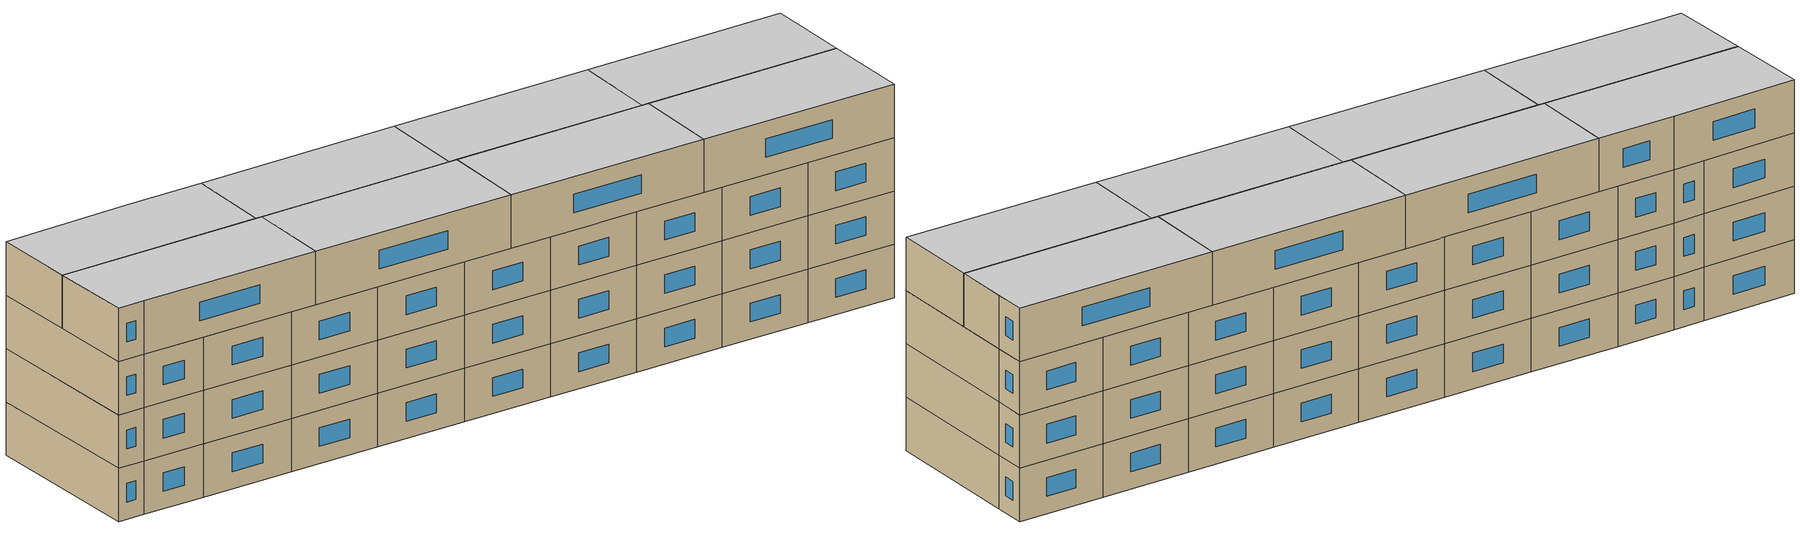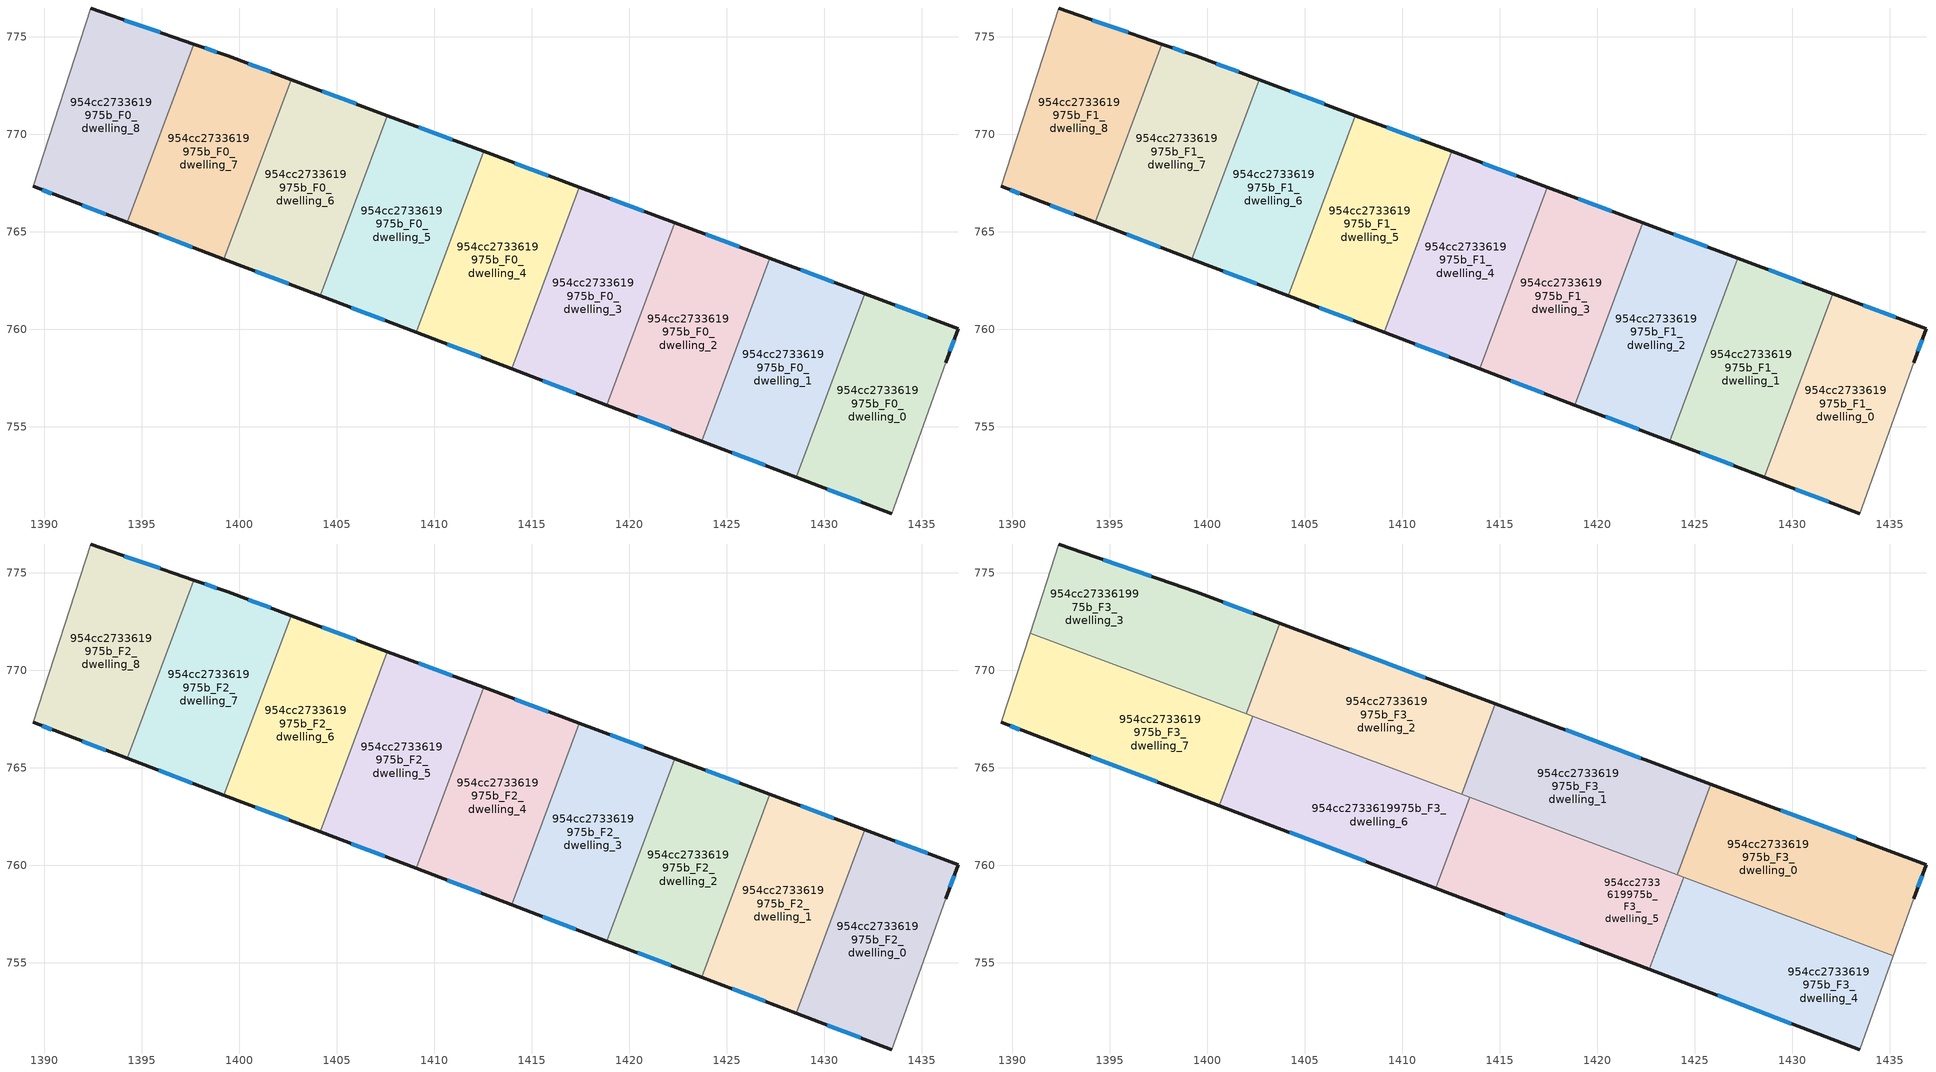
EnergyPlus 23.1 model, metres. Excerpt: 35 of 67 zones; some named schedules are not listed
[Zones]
954cc2733619975b_F0_dwelling_0
 floor ground (EU_floor_Construction): 1436.86,760.04 1436.23,758.3 1433.46,750.55 1428.57,752.41 1432.08,761.82 z0
 wall outside (EU_wall_Construction): 1428.57,752.41 1433.46,750.55 / 1436.23,758.3 1436.86,760.04 1432.08,761.82 z0:3
 wall to 954cc2733619975b_F0_dwelling_1 (EU_wall_Construction): 1432.08,761.82 1428.57,752.41 z0:3
 wall adiabatic (EU_wall_Construction): 1433.46,750.55 1436.23,758.3 z0:3
 window (EU_Window_Construction): 1430.16,751.81 1431.87,751.15 / 1435.31,760.62 1433.64,761.24 / 1436.44,758.86 1436.66,759.47 z0.98:2.02
954cc2733619975b_F0_dwelling_1
 floor ground (EU_floor_Construction): 1432.08,761.82 1428.57,752.41 1423.72,754.26 1427.22,763.64 z0
 wall outside (EU_wall_Construction): 1432.08,761.82 1427.22,763.64 / 1423.72,754.26 1428.57,752.41 z0:3
 wall to 954cc2733619975b_F0_dwelling_2 (EU_wall_Construction): 1427.22,763.64 1423.72,754.26 z0:3
 window (EU_Window_Construction): 1430.5,762.41 1428.8,763.05 / 1425.3,753.66 1426.99,753.01 z0.98:2.02
954cc2733619975b_F0_dwelling_2
 floor ground (EU_floor_Construction): 1427.22,763.64 1423.72,754.26 1418.85,756.12 1422.34,765.46 z0
 wall outside (EU_wall_Construction): 1427.22,763.64 1422.34,765.46 / 1418.85,756.12 1423.72,754.26 z0:3
 wall to 954cc2733619975b_F0_dwelling_3 (EU_wall_Construction): 1422.34,765.46 1418.85,756.12 z0:3
 window (EU_Window_Construction): 1425.63,764.23 1423.93,764.87 / 1420.44,755.51 1422.14,754.86 z0.98:2.02
954cc2733619975b_F0_dwelling_3
 floor ground (EU_floor_Construction): 1422.34,765.46 1418.85,756.12 1413.97,757.98 1417.45,767.29 z0
 wall outside (EU_wall_Construction): 1422.34,765.46 1417.45,767.29 / 1413.97,757.98 1418.85,756.12 z0:3
 wall to 954cc2733619975b_F0_dwelling_4 (EU_wall_Construction): 1417.45,767.29 1413.97,757.98 z0:3
 window (EU_Window_Construction): 1420.75,766.05 1419.04,766.69 / 1415.56,757.37 1417.27,756.72 z0.98:2.02
954cc2733619975b_F0_dwelling_4
 floor ground (EU_floor_Construction): 1417.45,767.29 1413.97,757.98 1409.07,759.84 1412.54,769.12 z0
 wall outside (EU_wall_Construction): 1417.45,767.29 1412.54,769.12 / 1409.07,759.84 1413.97,757.98 z0:3
 wall to 954cc2733619975b_F0_dwelling_5 (EU_wall_Construction): 1412.54,769.12 1409.07,759.84 z0:3
 window (EU_Window_Construction): 1415.85,767.88 1414.13,768.53 / 1410.66,759.24 1412.38,758.58 z0.98:2.02
954cc2733619975b_F0_dwelling_5
 floor ground (EU_floor_Construction): 1412.54,769.12 1409.07,759.84 1404.15,761.72 1407.6,770.96 z0
 wall outside (EU_wall_Construction): 1412.54,769.12 1407.6,770.96 / 1404.15,761.72 1409.07,759.84 z0:3
 wall to 954cc2733619975b_F0_dwelling_6 (EU_wall_Construction): 1407.6,770.96 1404.15,761.72 z0:3
 window (EU_Window_Construction): 1410.93,769.72 1409.21,770.36 / 1405.75,761.11 1407.47,760.45 z0.98:2.02
954cc2733619975b_F0_dwelling_6
 floor ground (EU_floor_Construction): 1407.6,770.96 1404.15,761.72 1399.22,763.6 1402.66,772.81 z0
 wall outside (EU_wall_Construction): 1407.6,770.96 1402.66,772.81 / 1399.22,763.6 1404.15,761.72 z0:3
 wall to 954cc2733619975b_F0_dwelling_7 (EU_wall_Construction): 1402.66,772.81 1399.22,763.6 z0:3
 window (EU_Window_Construction): 1406,771.56 1404.27,772.21 / 1400.82,762.99 1402.55,762.33 z0.98:2.02
954cc2733619975b_F0_dwelling_7
 floor ground (EU_floor_Construction): 1402.66,772.81 1399.22,763.6 1394.26,765.49 1397.67,774.62 1399.43,774.02 z0
 wall outside (EU_wall_Construction): 1402.66,772.81 1399.43,774.02 1397.67,774.62 / 1394.26,765.49 1399.22,763.6 z0:3
 wall to 954cc2733619975b_F0_dwelling_8 (EU_wall_Construction): 1397.67,774.62 1394.26,765.49 z0:3
 window (EU_Window_Construction): 1398.86,774.21 1398.24,774.43 / 1401.61,773.2 1400.48,773.62 / 1395.87,764.87 1397.61,764.21 z0.98:2.02
954cc2733619975b_F0_dwelling_8
 floor ground (EU_floor_Construction): 1397.67,774.62 1394.26,765.49 1390.86,766.79 1389.43,767.33 1392.4,776.46 z0
 wall outside (EU_wall_Construction): 1397.67,774.62 1392.4,776.46 / 1389.43,767.33 1390.86,766.79 1394.26,765.49 z0:3
 wall adiabatic (EU_wall_Construction): 1392.4,776.46 1389.43,767.33 z0:3
 window (EU_Window_Construction): 1395.96,775.22 1394.11,775.86 / 1391.96,766.36 1393.15,765.91 / 1389.89,767.15 1390.39,766.96 z0.98:2.02
954cc2733619975b_F1_dwelling_0
 floor to 954cc2733619975b_F0_dwelling_0 (EU_floor_Construction): 1436.86,760.04 1436.23,758.3 1433.46,750.55 1428.57,752.41 1432.08,761.82 z3
 wall outside (EU_wall_Construction): 1428.57,752.41 1433.46,750.55 / 1436.23,758.3 1436.86,760.04 1432.08,761.82 z3:6
 wall to 954cc2733619975b_F1_dwelling_1 (EU_wall_Construction): 1432.08,761.82 1428.57,752.41 z3:6
 wall adiabatic (EU_wall_Construction): 1433.46,750.55 1436.23,758.3 z3:6
 window (EU_Window_Construction): 1430.16,751.81 1431.87,751.15 / 1435.31,760.62 1433.64,761.24 / 1436.44,758.86 1436.66,759.47 z3.98:5.02
954cc2733619975b_F1_dwelling_1
 floor to 954cc2733619975b_F0_dwelling_1 (EU_floor_Construction): 1432.08,761.82 1428.57,752.41 1423.72,754.26 1427.22,763.64 z3
 wall outside (EU_wall_Construction): 1432.08,761.82 1427.22,763.64 / 1423.72,754.26 1428.57,752.41 z3:6
 wall to 954cc2733619975b_F1_dwelling_2 (EU_wall_Construction): 1427.22,763.64 1423.72,754.26 z3:6
 window (EU_Window_Construction): 1430.5,762.41 1428.8,763.05 / 1425.3,753.66 1426.99,753.01 z3.98:5.02
954cc2733619975b_F1_dwelling_2
 floor to 954cc2733619975b_F0_dwelling_2 (EU_floor_Construction): 1427.22,763.64 1423.72,754.26 1418.85,756.12 1422.34,765.46 z3
 wall outside (EU_wall_Construction): 1427.22,763.64 1422.34,765.46 / 1418.85,756.12 1423.72,754.26 z3:6
 wall to 954cc2733619975b_F1_dwelling_3 (EU_wall_Construction): 1422.34,765.46 1418.85,756.12 z3:6
 window (EU_Window_Construction): 1425.63,764.23 1423.93,764.87 / 1420.44,755.51 1422.14,754.86 z3.98:5.02
954cc2733619975b_F1_dwelling_3
 floor to 954cc2733619975b_F0_dwelling_3 (EU_floor_Construction): 1422.34,765.46 1418.85,756.12 1413.97,757.98 1417.45,767.29 z3
 wall outside (EU_wall_Construction): 1422.34,765.46 1417.45,767.29 / 1413.97,757.98 1418.85,756.12 z3:6
 wall to 954cc2733619975b_F1_dwelling_4 (EU_wall_Construction): 1417.45,767.29 1413.97,757.98 z3:6
 window (EU_Window_Construction): 1420.75,766.05 1419.04,766.69 / 1415.56,757.37 1417.27,756.72 z3.98:5.02
954cc2733619975b_F1_dwelling_4
 floor to 954cc2733619975b_F0_dwelling_4 (EU_floor_Construction): 1417.45,767.29 1413.97,757.98 1409.07,759.84 1412.54,769.12 z3
 wall outside (EU_wall_Construction): 1417.45,767.29 1412.54,769.12 / 1409.07,759.84 1413.97,757.98 z3:6
 wall to 954cc2733619975b_F1_dwelling_5 (EU_wall_Construction): 1412.54,769.12 1409.07,759.84 z3:6
 window (EU_Window_Construction): 1415.85,767.88 1414.13,768.53 / 1410.66,759.24 1412.38,758.58 z3.98:5.02
954cc2733619975b_F1_dwelling_5
 floor to 954cc2733619975b_F0_dwelling_5 (EU_floor_Construction): 1412.54,769.12 1409.07,759.84 1404.15,761.72 1407.6,770.96 z3
 wall outside (EU_wall_Construction): 1412.54,769.12 1407.6,770.96 / 1404.15,761.72 1409.07,759.84 z3:6
 wall to 954cc2733619975b_F1_dwelling_6 (EU_wall_Construction): 1407.6,770.96 1404.15,761.72 z3:6
 window (EU_Window_Construction): 1410.93,769.72 1409.21,770.36 / 1405.75,761.11 1407.47,760.45 z3.98:5.02
954cc2733619975b_F1_dwelling_6
 floor to 954cc2733619975b_F0_dwelling_6 (EU_floor_Construction): 1407.6,770.96 1404.15,761.72 1399.22,763.6 1402.66,772.81 z3
 wall outside (EU_wall_Construction): 1407.6,770.96 1402.66,772.81 / 1399.22,763.6 1404.15,761.72 z3:6
 wall to 954cc2733619975b_F1_dwelling_7 (EU_wall_Construction): 1402.66,772.81 1399.22,763.6 z3:6
 window (EU_Window_Construction): 1406,771.56 1404.27,772.21 / 1400.82,762.99 1402.55,762.33 z3.98:5.02
954cc2733619975b_F1_dwelling_7
 floor to 954cc2733619975b_F0_dwelling_7 (EU_floor_Construction): 1402.66,772.81 1399.22,763.6 1394.26,765.49 1397.67,774.62 1399.43,774.02 z3
 wall outside (EU_wall_Construction): 1402.66,772.81 1399.43,774.02 1397.67,774.62 / 1394.26,765.49 1399.22,763.6 z3:6
 wall to 954cc2733619975b_F1_dwelling_8 (EU_wall_Construction): 1397.67,774.62 1394.26,765.49 z3:6
 window (EU_Window_Construction): 1398.86,774.21 1398.24,774.43 / 1401.61,773.2 1400.48,773.62 / 1395.87,764.87 1397.61,764.21 z3.98:5.02
954cc2733619975b_F1_dwelling_8
 floor to 954cc2733619975b_F0_dwelling_8 (EU_floor_Construction): 1397.67,774.62 1394.26,765.49 1390.86,766.79 1389.43,767.33 1392.4,776.46 z3
 wall outside (EU_wall_Construction): 1397.67,774.62 1392.4,776.46 / 1389.43,767.33 1390.86,766.79 1394.26,765.49 z3:6
 wall adiabatic (EU_wall_Construction): 1392.4,776.46 1389.43,767.33 z3:6
 window (EU_Window_Construction): 1395.96,775.22 1394.11,775.86 / 1391.96,766.36 1393.15,765.91 / 1389.89,767.15 1390.39,766.96 z3.98:5.02
954cc2733619975b_F2_dwelling_0
 floor to 954cc2733619975b_F1_dwelling_0 (EU_floor_Construction): 1436.86,760.04 1436.23,758.3 1433.46,750.55 1428.57,752.41 1432.08,761.82 z6
 wall outside (EU_wall_Construction): 1428.57,752.41 1433.46,750.55 / 1436.23,758.3 1436.86,760.04 1432.08,761.82 z6:9
 wall to 954cc2733619975b_F2_dwelling_1 (EU_wall_Construction): 1432.08,761.82 1428.57,752.41 z6:9
 wall adiabatic (EU_wall_Construction): 1433.46,750.55 1436.23,758.3 z6:9
 window (EU_Window_Construction): 1430.16,751.81 1431.87,751.15 / 1435.31,760.62 1433.64,761.24 / 1436.44,758.86 1436.66,759.47 z6.98:8.02
954cc2733619975b_F2_dwelling_1
 floor to 954cc2733619975b_F1_dwelling_1 (EU_floor_Construction): 1432.08,761.82 1428.57,752.41 1423.72,754.26 1427.22,763.64 z6
 wall outside (EU_wall_Construction): 1432.08,761.82 1427.22,763.64 / 1423.72,754.26 1428.57,752.41 z6:9
 wall to 954cc2733619975b_F2_dwelling_2 (EU_wall_Construction): 1427.22,763.64 1423.72,754.26 z6:9
 window (EU_Window_Construction): 1430.5,762.41 1428.8,763.05 / 1425.3,753.66 1426.99,753.01 z6.98:8.02
954cc2733619975b_F2_dwelling_2
 floor to 954cc2733619975b_F1_dwelling_2 (EU_floor_Construction): 1427.22,763.64 1423.72,754.26 1418.85,756.12 1422.34,765.46 z6
 wall outside (EU_wall_Construction): 1427.22,763.64 1422.34,765.46 / 1418.85,756.12 1423.72,754.26 z6:9
 wall to 954cc2733619975b_F2_dwelling_3 (EU_wall_Construction): 1422.34,765.46 1418.85,756.12 z6:9
 window (EU_Window_Construction): 1425.63,764.23 1423.93,764.87 / 1420.44,755.51 1422.14,754.86 z6.98:8.02
 ceiling adiabatic (EU_roof_Construction): 1423.72,754.26 1422.67,754.66 1424.43,759.39 1420.61,760.81 1418.85,756.12 z9
954cc2733619975b_F2_dwelling_3
 floor to 954cc2733619975b_F1_dwelling_3 (EU_floor_Construction): 1422.34,765.46 1418.85,756.12 1413.97,757.98 1417.45,767.29 z6
 wall outside (EU_wall_Construction): 1422.34,765.46 1417.45,767.29 / 1413.97,757.98 1418.85,756.12 z6:9
 wall to 954cc2733619975b_F2_dwelling_4 (EU_wall_Construction): 1417.45,767.29 1413.97,757.98 z6:9
 window (EU_Window_Construction): 1420.75,766.05 1419.04,766.69 / 1415.56,757.37 1417.27,756.72 z6.98:8.02
954cc2733619975b_F2_dwelling_4
 floor to 954cc2733619975b_F1_dwelling_4 (EU_floor_Construction): 1417.45,767.29 1413.97,757.98 1409.07,759.84 1412.54,769.12 z6
 wall outside (EU_wall_Construction): 1417.45,767.29 1412.54,769.12 / 1409.07,759.84 1413.97,757.98 z6:9
 wall to 954cc2733619975b_F2_dwelling_5 (EU_wall_Construction): 1412.54,769.12 1409.07,759.84 z6:9
 window (EU_Window_Construction): 1415.85,767.88 1414.13,768.53 / 1410.66,759.24 1412.38,758.58 z6.98:8.02
 ceiling adiabatic (EU_roof_Construction): 1411.73,758.83 1413.47,763.48 1410.8,764.48 1409.07,759.84 z9; 1413.97,757.98 1415.71,762.64 1413.47,763.48 1411.73,758.83 z9
954cc2733619975b_F2_dwelling_5
 floor to 954cc2733619975b_F1_dwelling_5 (EU_floor_Construction): 1412.54,769.12 1409.07,759.84 1404.15,761.72 1407.6,770.96 z6
 wall outside (EU_wall_Construction): 1412.54,769.12 1407.6,770.96 / 1404.15,761.72 1409.07,759.84 z6:9
 wall to 954cc2733619975b_F2_dwelling_6 (EU_wall_Construction): 1407.6,770.96 1404.15,761.72 z6:9
 window (EU_Window_Construction): 1410.93,769.72 1409.21,770.36 / 1405.75,761.11 1407.47,760.45 z6.98:8.02
 ceiling adiabatic (EU_roof_Construction): 1409.07,759.84 1410.8,764.48 1405.87,766.32 1404.15,761.72 z9
954cc2733619975b_F2_dwelling_6
 floor to 954cc2733619975b_F1_dwelling_6 (EU_floor_Construction): 1407.6,770.96 1404.15,761.72 1399.22,763.6 1402.66,772.81 z6
 wall outside (EU_wall_Construction): 1407.6,770.96 1402.66,772.81 / 1399.22,763.6 1404.15,761.72 z6:9
 wall to 954cc2733619975b_F2_dwelling_7 (EU_wall_Construction): 1402.66,772.81 1399.22,763.6 z6:9
 window (EU_Window_Construction): 1406,771.56 1404.27,772.21 / 1400.82,762.99 1402.55,762.33 z6.98:8.02
954cc2733619975b_F2_dwelling_7
 floor to 954cc2733619975b_F1_dwelling_7 (EU_floor_Construction): 1402.66,772.81 1399.22,763.6 1394.26,765.49 1397.67,774.62 1399.43,774.02 z6
 wall outside (EU_wall_Construction): 1402.66,772.81 1399.43,774.02 1397.67,774.62 / 1394.26,765.49 1399.22,763.6 z6:9
 wall to 954cc2733619975b_F2_dwelling_8 (EU_wall_Construction): 1397.67,774.62 1394.26,765.49 z6:9
 window (EU_Window_Construction): 1398.86,774.21 1398.24,774.43 / 1401.61,773.2 1400.48,773.62 / 1395.87,764.87 1397.61,764.21 z6.98:8.02
954cc2733619975b_F2_dwelling_8
 floor to 954cc2733619975b_F1_dwelling_8 (EU_floor_Construction): 1397.67,774.62 1394.26,765.49 1390.86,766.79 1389.43,767.33 1392.4,776.46 z6
 wall outside (EU_wall_Construction): 1397.67,774.62 1392.4,776.46 / 1389.43,767.33 1390.86,766.79 1394.26,765.49 z6:9
 wall adiabatic (EU_wall_Construction): 1392.4,776.46 1389.43,767.33 z6:9
 window (EU_Window_Construction): 1395.96,775.22 1394.11,775.86 / 1391.96,766.36 1393.15,765.91 / 1389.89,767.15 1390.39,766.96 z6.98:8.02
954cc2733619975b_F3_dwelling_0
 floor to 954cc2733619975b_F2_dwelling_0 (EU_floor_Construction): 1436.86,760.04 1436.23,758.3 1435.19,755.37 1430.35,757.18 1432.08,761.82 z9
 floor to 954cc2733619975b_F2_dwelling_2 (EU_floor_Construction): 1427.22,763.64 1425.49,758.99 1424.1,759.51 1425.84,764.15 z9
 floor to 954cc2733619975b_F2_dwelling_1 (EU_floor_Construction): 1432.08,761.82 1430.35,757.18 1425.49,758.99 1427.22,763.64 z9
 wall outside (EU_wall_Construction): 1436.23,758.3 1436.86,760.04 1425.84,764.15 z9:12
 wall to 954cc2733619975b_F3_dwelling_1 (EU_wall_Construction): 1425.84,764.15 1424.1,759.51 z9:12
 wall adiabatic (EU_wall_Construction): 1435.19,755.37 1436.23,758.3 z9:12
 wall to 954cc2733619975b_F3_dwelling_4 (EU_wall_Construction): 1424.43,759.39 1435.19,755.37 z9:12
 wall to 954cc2733619975b_F3_dwelling_5 (EU_wall_Construction): 1424.1,759.51 1424.43,759.39 z9:12
 window (EU_Window_Construction): 1433.28,761.38 1429.42,762.81 / 1436.44,758.86 1436.66,759.47 z9.98:11.02
 ceiling to 954cc2733619975b_F4_dwelling_0 (EU_floor_Construction): 1435.19,755.37 1436.23,758.3 1436.86,760.04 1425.84,764.15 1424.1,759.51 z12
954cc2733619975b_F3_dwelling_1
 floor to 954cc2733619975b_F2_dwelling_3 (EU_floor_Construction): 1422.34,765.46 1420.61,760.81 1415.71,762.64 1417.45,767.29 z9
 floor to 954cc2733619975b_F2_dwelling_4 (EU_floor_Construction): 1417.45,767.29 1415.71,762.64 1413.05,763.64 1414.78,768.28 z9
 floor to 954cc2733619975b_F2_dwelling_2 (EU_floor_Construction): 1425.84,764.15 1424.1,759.51 1420.61,760.81 1422.34,765.46 z9
 wall outside (EU_wall_Construction): 1425.84,764.15 1414.78,768.28 z9:12
 wall to 954cc2733619975b_F3_dwelling_2 (EU_wall_Construction): 1414.78,768.28 1413.05,763.64 z9:12
 wall to 954cc2733619975b_F3_dwelling_5 (EU_wall_Construction): 1413.47,763.48 1424.1,759.51 z9:12
 wall to 954cc2733619975b_F3_dwelling_6 (EU_wall_Construction): 1413.05,763.64 1413.47,763.48 z9:12
 window (EU_Window_Construction): 1422.24,765.5 1418.38,766.94 z9.98:11.02
 ceiling to 954cc2733619975b_F4_dwelling_1 (EU_floor_Construction): 1424.1,759.51 1425.84,764.15 1414.78,768.28 1413.05,763.64 z12
954cc2733619975b_F3_dwelling_2
 floor to 954cc2733619975b_F2_dwelling_5 (EU_floor_Construction): 1412.53,769.12 1410.8,764.48 1405.87,766.32 1407.6,770.96 z9
 floor to 954cc2733619975b_F2_dwelling_6 (EU_floor_Construction): 1407.6,770.96 1405.87,766.32 1402.33,767.64 1401.99,767.77 1403.73,772.41 z9
 floor to 954cc2733619975b_F2_dwelling_4 (EU_floor_Construction): 1414.78,768.28 1413.05,763.64 1410.8,764.48 1412.53,769.12 z9
 wall outside (EU_wall_Construction): 1414.78,768.28 1403.73,772.41 z9:12
 wall to 954cc2733619975b_F3_dwelling_3 (EU_wall_Construction): 1403.73,772.41 1401.99,767.76 z9:12
 wall to 954cc2733619975b_F3_dwelling_6 (EU_wall_Construction): 1402.33,767.64 1413.05,763.64 z9:12
 wall to 954cc2733619975b_F3_dwelling_7 (EU_wall_Construction): 1401.99,767.76 1402.33,767.64 z9:12
 window (EU_Window_Construction): 1411.19,769.63 1407.32,771.07 z9.98:11.02
 ceiling to 954cc2733619975b_F4_dwelling_2 (EU_floor_Construction): 1413.05,763.64 1414.78,768.28 1403.73,772.41 1401.99,767.76 z12
954cc2733619975b_F3_dwelling_3
 floor to 954cc2733619975b_F2_dwelling_8 (EU_floor_Construction): 1397.67,774.62 1395.95,770.02 1390.91,771.9 1392.4,776.46 z9
 floor to 954cc2733619975b_F2_dwelling_7 (EU_floor_Construction): 1402.66,772.81 1400.92,768.16 1395.95,770.02 1397.67,774.62 1399.43,774.02 z9
 floor to 954cc2733619975b_F2_dwelling_6 (EU_floor_Construction): 1403.73,772.41 1401.99,767.77 1400.92,768.16 1402.66,772.81 z9
 wall outside (EU_wall_Construction): 1403.73,772.41 1399.43,774.02 1392.4,776.46 z9:12
 wall adiabatic (EU_wall_Construction): 1392.4,776.46 1390.91,771.9 z9:12
 wall to 954cc2733619975b_F3_dwelling_7 (EU_wall_Construction): 1390.91,771.9 1401.99,767.76 z9:12
 window (EU_Window_Construction): 1402.33,772.93 1400.82,773.49 / 1397.14,774.81 1394.68,775.66 z9.98:11.02
 ceiling to 954cc2733619975b_F4_dwelling_3 (EU_floor_Construction): 1401.99,767.76 1403.73,772.41 1399.43,774.02 1392.4,776.46 1390.91,771.9 z12
954cc2733619975b_F3_dwelling_4
 floor to 954cc2733619975b_F2_dwelling_1 (EU_floor_Construction): 1430.35,757.18 1428.57,752.41 1423.72,754.26 1425.49,758.99 z9
 floor to 954cc2733619975b_F2_dwelling_0 (EU_floor_Construction): 1435.19,755.37 1433.46,750.55 1428.57,752.41 1430.35,757.18 z9
 floor to 954cc2733619975b_F2_dwelling_2 (EU_floor_Construction): 1425.49,758.99 1423.72,754.26 1422.67,754.66 1424.43,759.39 z9
 wall outside (EU_wall_Construction): 1422.67,754.66 1433.46,750.55 z9:12
 wall adiabatic (EU_wall_Construction): 1433.46,750.55 1435.19,755.37 z9:12
 wall to 954cc2733619975b_F3_dwelling_5 (EU_wall_Construction): 1424.43,759.39 1422.67,754.66 z9:12
 window (EU_Window_Construction): 1426.18,753.32 1429.95,751.89 z9.98:11.02
 ceiling to 954cc2733619975b_F4_dwelling_4 (EU_floor_Construction): 1433.46,750.55 1435.19,755.37 1424.43,759.39 1422.67,754.66 z12
954cc2733619975b_F3_dwelling_5
 floor to 954cc2733619975b_F2_dwelling_3 (EU_floor_Construction): 1420.61,760.81 1418.85,756.12 1413.97,757.98 1415.71,762.64 z9
 floor adiabatic (EU_floor_Construction): 1424.43,759.39 1422.67,754.66 1418.85,756.12 1420.61,760.81 1415.71,762.64 1413.97,757.98 1411.73,758.83 1413.47,763.48 z9
 wall outside (EU_wall_Construction): 1411.73,758.83 1422.67,754.66 z9:12
 wall to 954cc2733619975b_F3_dwelling_6 (EU_wall_Construction): 1413.47,763.48 1411.73,758.83 z9:12
 window (EU_Window_Construction): 1415.29,757.47 1419.11,756.02 z9.98:11.02
 ceiling to 954cc2733619975b_F4_dwelling_5 (EU_floor_Construction): 1422.67,754.66 1424.43,759.39 1413.47,763.48 1411.73,758.83 z12
954cc2733619975b_F3_dwelling_6
 floor to 954cc2733619975b_F2_dwelling_6 (EU_floor_Construction): 1405.87,766.32 1404.15,761.72 1400.63,763.06 1402.33,767.64 z9
 floor adiabatic (EU_floor_Construction): 1413.47,763.48 1411.73,758.83 1404.15,761.72 1405.87,766.32 z9
 wall outside (EU_wall_Construction): 1400.62,763.06 1411.73,758.83 z9:12
 wall to 954cc2733619975b_F3_dwelling_7 (EU_wall_Construction): 1402.33,767.64 1400.62,763.06 z9:12
 window (EU_Window_Construction): 1404.24,761.69 1408.12,760.21 z9.98:11.02
 ceiling to 954cc2733619975b_F4_dwelling_6 (EU_floor_Construction): 1411.73,758.83 1413.47,763.48 1402.33,767.64 1400.62,763.06 z12
954cc2733619975b_F3_dwelling_7
 floor to 954cc2733619975b_F2_dwelling_6 (EU_floor_Construction): 1402.33,767.64 1400.63,763.06 1399.22,763.6 1400.92,768.16 z9
 floor to 954cc2733619975b_F2_dwelling_8 (EU_floor_Construction): 1395.95,770.02 1394.26,765.49 1390.86,766.79 1389.43,767.33 1390.91,771.9 z9
 floor to 954cc2733619975b_F2_dwelling_7 (EU_floor_Construction): 1400.92,768.16 1399.22,763.6 1394.26,765.49 1395.95,770.02 z9
 wall outside (EU_wall_Construction): 1389.43,767.33 1390.86,766.79 1400.62,763.06 z9:12
 wall adiabatic (EU_wall_Construction): 1390.91,771.9 1389.43,767.33 z9:12
 window (EU_Window_Construction): 1394.03,765.58 1397.45,764.27 / 1389.89,767.15 1390.39,766.96 z9.98:11.02
 ceiling to 954cc2733619975b_F4_dwelling_7 (EU_floor_Construction): 1400.62,763.06 1402.33,767.64 1390.91,771.9 1389.43,767.33 1390.86,766.79 z12
[Building]
EU S2 Campaign: North Axis=0; Terrain=City; Solar Distribution=FullExterior
[Site:Location]
Bologna: Latitude=44.5; Longitude=11.25; Time Zone=1; Elevation=37
[SizingPeriod:WeatherFileDays]
AnnualSizingPeriod: Begin Month=1; Begin Day of Month=1; End Month=12; End Day of Month=31; Day of Week for Start Day=Monday; Use Weather File Daylight Saving Period=No; Use Weather File Rain and Snow Indicators=No
[MATERIAL]
EU_InternalMass_Material: Roughness=MediumRough; Thickness=0.1; Conductivity=1; Density=1800; Specific Heat=900; Thermal Absorptance=0.9; Solar Absorptance=0.7; Visible Absorptance=0.7
[MATERIAL:NOMASS] Roughness=MediumRough; Thermal Absorptance=0.9; Solar Absorptance=0.7; Visible Absorptance=0.7
Name | Thermal Resistance
EU_wall_NoMass | 0.905828
EU_roof_NoMass | 0.37593
EU_floor_NoMass | 0.67114
[WINDOWMATERIAL:SIMPLEGLAZINGSYSTEM]
EU_Window_SimpleGlazing: UFactor=4.52486; Solar Heat Gain Coefficient=0.85; Visible Transmittance=0.85
[CONSTRUCTION]
EU_wall_Construction: EU_wall_NoMass
EU_roof_Construction: EU_roof_NoMass
EU_floor_Construction: EU_floor_NoMass
EU_Window_Construction: EU_Window_SimpleGlazing
EU_InternalMass_Construction: EU_InternalMass_Material
[ZONE] Type=1; Multiplier=1; Ceiling Height=autocalculate; Floor Area=autocalculate; Part of Total Floor Area=Yes
Name | Volume
954cc2733619975b_F0_dwelling_0; 954cc2733619975b_F1_dwelling_0; 954cc2733619975b_F2_dwelling_0 | 156.083
954cc2733619975b_F3_dwelling_0 | 175.575
954cc2733619975b_F0_dwelling_1; 954cc2733619975b_F1_dwelling_1; 954cc2733619975b_F2_dwelling_1 | 156.021
954cc2733619975b_F3_dwelling_1 | 175.576
954cc2733619975b_F0_dwelling_2; 954cc2733619975b_F1_dwelling_2; 954cc2733619975b_F2_dwelling_2 | 156.103
954cc2733619975b_F3_dwelling_2 | 175.586
954cc2733619975b_F0_dwelling_3; 954cc2733619975b_F1_dwelling_3; 954cc2733619975b_F2_dwelling_3 | 156.037
954cc2733619975b_F3_dwelling_3 | 175.566
954cc2733619975b_F0_dwelling_4; 954cc2733619975b_F1_dwelling_4; 954cc2733619975b_F2_dwelling_4 | 156.073
954cc2733619975b_F3_dwelling_4 | 175.564
954cc2733619975b_F0_dwelling_5; 954cc2733619975b_F1_dwelling_5; 954cc2733619975b_F2_dwelling_5 | 156.065
954cc2733619975b_F3_dwelling_5 | 175.589
954cc2733619975b_F0_dwelling_6; 954cc2733619975b_F1_dwelling_6; 954cc2733619975b_F2_dwelling_6 | 156.042
954cc2733619975b_F3_dwelling_6 | 175.593
954cc2733619975b_F0_dwelling_7; 954cc2733619975b_F1_dwelling_7; 954cc2733619975b_F2_dwelling_7 | 156.058
954cc2733619975b_F3_dwelling_7 | 175.596
954cc2733619975b_F0_dwelling_8; 954cc2733619975b_F1_dwelling_8; 954cc2733619975b_F2_dwelling_8 | 156.068
[INTERNALMASS] Construction=EU_InternalMass_Construction
Name | Zone or ZoneList | Surface Area
954cc2733619975b_F0_dwelling_0_EU_InternalMass | 954cc2733619975b_F0_dwelling_0 | 52.0275
954cc2733619975b_F0_dwelling_1_EU_InternalMass | 954cc2733619975b_F0_dwelling_1 | 52.007
954cc2733619975b_F0_dwelling_2_EU_InternalMass | 954cc2733619975b_F0_dwelling_2 | 52.0344
954cc2733619975b_F0_dwelling_3_EU_InternalMass | 954cc2733619975b_F0_dwelling_3 | 52.0123
954cc2733619975b_F0_dwelling_4_EU_InternalMass | 954cc2733619975b_F0_dwelling_4 | 52.0242
954cc2733619975b_F0_dwelling_5_EU_InternalMass | 954cc2733619975b_F0_dwelling_5 | 52.0219
954cc2733619975b_F0_dwelling_6_EU_InternalMass | 954cc2733619975b_F0_dwelling_6 | 52.014
954cc2733619975b_F0_dwelling_7_EU_InternalMass | 954cc2733619975b_F0_dwelling_7 | 52.0193
954cc2733619975b_F0_dwelling_8_EU_InternalMass | 954cc2733619975b_F0_dwelling_8 | 52.0232
954cc2733619975b_F1_dwelling_0_EU_InternalMass | 954cc2733619975b_F1_dwelling_0 | 52.0275
954cc2733619975b_F1_dwelling_1_EU_InternalMass | 954cc2733619975b_F1_dwelling_1 | 52.007
954cc2733619975b_F1_dwelling_2_EU_InternalMass | 954cc2733619975b_F1_dwelling_2 | 52.0344
954cc2733619975b_F1_dwelling_3_EU_InternalMass | 954cc2733619975b_F1_dwelling_3 | 52.0123
954cc2733619975b_F1_dwelling_4_EU_InternalMass | 954cc2733619975b_F1_dwelling_4 | 52.0242
954cc2733619975b_F1_dwelling_5_EU_InternalMass | 954cc2733619975b_F1_dwelling_5 | 52.0219
954cc2733619975b_F1_dwelling_6_EU_InternalMass | 954cc2733619975b_F1_dwelling_6 | 52.014
954cc2733619975b_F1_dwelling_7_EU_InternalMass | 954cc2733619975b_F1_dwelling_7 | 52.0193
954cc2733619975b_F1_dwelling_8_EU_InternalMass | 954cc2733619975b_F1_dwelling_8 | 52.0232
954cc2733619975b_F2_dwelling_0_EU_InternalMass | 954cc2733619975b_F2_dwelling_0 | 52.0275
954cc2733619975b_F2_dwelling_1_EU_InternalMass | 954cc2733619975b_F2_dwelling_1 | 52.007
954cc2733619975b_F2_dwelling_2_EU_InternalMass | 954cc2733619975b_F2_dwelling_2 | 52.0344
954cc2733619975b_F2_dwelling_3_EU_InternalMass | 954cc2733619975b_F2_dwelling_3 | 52.0123
954cc2733619975b_F2_dwelling_4_EU_InternalMass | 954cc2733619975b_F2_dwelling_4 | 52.0242
954cc2733619975b_F2_dwelling_5_EU_InternalMass | 954cc2733619975b_F2_dwelling_5 | 52.0219
954cc2733619975b_F2_dwelling_6_EU_InternalMass | 954cc2733619975b_F2_dwelling_6 | 52.014
954cc2733619975b_F2_dwelling_7_EU_InternalMass | 954cc2733619975b_F2_dwelling_7 | 52.0193
954cc2733619975b_F2_dwelling_8_EU_InternalMass | 954cc2733619975b_F2_dwelling_8 | 52.0232
954cc2733619975b_F3_dwelling_0_EU_InternalMass | 954cc2733619975b_F3_dwelling_0 | 58.5251
954cc2733619975b_F3_dwelling_1_EU_InternalMass | 954cc2733619975b_F3_dwelling_1 | 58.5253
954cc2733619975b_F3_dwelling_2_EU_InternalMass | 954cc2733619975b_F3_dwelling_2 | 58.5283
954cc2733619975b_F3_dwelling_3_EU_InternalMass | 954cc2733619975b_F3_dwelling_3 | 58.522
954cc2733619975b_F3_dwelling_4_EU_InternalMass | 954cc2733619975b_F3_dwelling_4 | 58.521
954cc2733619975b_F3_dwelling_5_EU_InternalMass | 954cc2733619975b_F3_dwelling_5 | 58.5297
954cc2733619975b_F3_dwelling_6_EU_InternalMass | 954cc2733619975b_F3_dwelling_6 | 58.531
954cc2733619975b_F3_dwelling_7_EU_InternalMass | 954cc2733619975b_F3_dwelling_7 | 58.5319
[OTHEREQUIPMENT] Fuel Type=Electricity; Design Level Calculation Method=Watts/Area; Power per Zone Floor Area=1; Fraction Latent=0; Fraction Radiant=0; Fraction Lost=0; Carbon Dioxide Generation Rate=0; EndUse Subcategory=EU_Step8_InternalGains
Name | Zone or ZoneList or Space or SpaceList | Schedule
EU_Step8_InternalGain_954cc2733619975b_F0_dwelling_0_f000 | 954cc2733619975b_F0_dwelling_0 | EU_Step8_GainSchedule_954cc2733619975b_F0_dwelling_0_f000
EU_Step8_InternalGain_954cc2733619975b_F0_dwelling_1_f000 | 954cc2733619975b_F0_dwelling_1 | EU_Step8_GainSchedule_954cc2733619975b_F0_dwelling_1_f000
EU_Step8_InternalGain_954cc2733619975b_F0_dwelling_2_f000 | 954cc2733619975b_F0_dwelling_2 | EU_Step8_GainSchedule_954cc2733619975b_F0_dwelling_2_f000
EU_Step8_InternalGain_954cc2733619975b_F0_dwelling_3_f000 | 954cc2733619975b_F0_dwelling_3 | EU_Step8_GainSchedule_954cc2733619975b_F0_dwelling_3_f000
EU_Step8_InternalGain_954cc2733619975b_F0_dwelling_4_f000 | 954cc2733619975b_F0_dwelling_4 | EU_Step8_GainSchedule_954cc2733619975b_F0_dwelling_4_f000
EU_Step8_InternalGain_954cc2733619975b_F0_dwelling_5_f000 | 954cc2733619975b_F0_dwelling_5 | EU_Step8_GainSchedule_954cc2733619975b_F0_dwelling_5_f000
EU_Step8_InternalGain_954cc2733619975b_F0_dwelling_6_f000 | 954cc2733619975b_F0_dwelling_6 | EU_Step8_GainSchedule_954cc2733619975b_F0_dwelling_6_f000
EU_Step8_InternalGain_954cc2733619975b_F0_dwelling_7_f000 | 954cc2733619975b_F0_dwelling_7 | EU_Step8_GainSchedule_954cc2733619975b_F0_dwelling_7_f000
EU_Step8_InternalGain_954cc2733619975b_F0_dwelling_8_f000 | 954cc2733619975b_F0_dwelling_8 | EU_Step8_GainSchedule_954cc2733619975b_F0_dwelling_8_f000
EU_Step8_InternalGain_954cc2733619975b_F1_dwelling_0_f000 | 954cc2733619975b_F1_dwelling_0 | EU_Step8_GainSchedule_954cc2733619975b_F1_dwelling_0_f000
EU_Step8_InternalGain_954cc2733619975b_F1_dwelling_1_f000 | 954cc2733619975b_F1_dwelling_1 | EU_Step8_GainSchedule_954cc2733619975b_F1_dwelling_1_f000
EU_Step8_InternalGain_954cc2733619975b_F1_dwelling_2_f000 | 954cc2733619975b_F1_dwelling_2 | EU_Step8_GainSchedule_954cc2733619975b_F1_dwelling_2_f000
EU_Step8_InternalGain_954cc2733619975b_F1_dwelling_3_f000 | 954cc2733619975b_F1_dwelling_3 | EU_Step8_GainSchedule_954cc2733619975b_F1_dwelling_3_f000
EU_Step8_InternalGain_954cc2733619975b_F1_dwelling_4_f000 | 954cc2733619975b_F1_dwelling_4 | EU_Step8_GainSchedule_954cc2733619975b_F1_dwelling_4_f000
EU_Step8_InternalGain_954cc2733619975b_F1_dwelling_5_f000 | 954cc2733619975b_F1_dwelling_5 | EU_Step8_GainSchedule_954cc2733619975b_F1_dwelling_5_f000
EU_Step8_InternalGain_954cc2733619975b_F1_dwelling_6_f000 | 954cc2733619975b_F1_dwelling_6 | EU_Step8_GainSchedule_954cc2733619975b_F1_dwelling_6_f000
EU_Step8_InternalGain_954cc2733619975b_F1_dwelling_7_f000 | 954cc2733619975b_F1_dwelling_7 | EU_Step8_GainSchedule_954cc2733619975b_F1_dwelling_7_f000
EU_Step8_InternalGain_954cc2733619975b_F1_dwelling_8_f000 | 954cc2733619975b_F1_dwelling_8 | EU_Step8_GainSchedule_954cc2733619975b_F1_dwelling_8_f000
EU_Step8_InternalGain_954cc2733619975b_F2_dwelling_0_f000 | 954cc2733619975b_F2_dwelling_0 | EU_Step8_GainSchedule_954cc2733619975b_F2_dwelling_0_f000
EU_Step8_InternalGain_954cc2733619975b_F2_dwelling_1_f000 | 954cc2733619975b_F2_dwelling_1 | EU_Step8_GainSchedule_954cc2733619975b_F2_dwelling_1_f000
EU_Step8_InternalGain_954cc2733619975b_F2_dwelling_2_f000 | 954cc2733619975b_F2_dwelling_2 | EU_Step8_GainSchedule_954cc2733619975b_F2_dwelling_2_f000
EU_Step8_InternalGain_954cc2733619975b_F2_dwelling_3_f000 | 954cc2733619975b_F2_dwelling_3 | EU_Step8_GainSchedule_954cc2733619975b_F2_dwelling_3_f000
EU_Step8_InternalGain_954cc2733619975b_F2_dwelling_4_f000 | 954cc2733619975b_F2_dwelling_4 | EU_Step8_GainSchedule_954cc2733619975b_F2_dwelling_4_f000
EU_Step8_InternalGain_954cc2733619975b_F2_dwelling_5_f000 | 954cc2733619975b_F2_dwelling_5 | EU_Step8_GainSchedule_954cc2733619975b_F2_dwelling_5_f000
EU_Step8_InternalGain_954cc2733619975b_F2_dwelling_6_f000 | 954cc2733619975b_F2_dwelling_6 | EU_Step8_GainSchedule_954cc2733619975b_F2_dwelling_6_f000
EU_Step8_InternalGain_954cc2733619975b_F2_dwelling_7_f000 | 954cc2733619975b_F2_dwelling_7 | EU_Step8_GainSchedule_954cc2733619975b_F2_dwelling_7_f000
EU_Step8_InternalGain_954cc2733619975b_F2_dwelling_8_f000 | 954cc2733619975b_F2_dwelling_8 | EU_Step8_GainSchedule_954cc2733619975b_F2_dwelling_8_f000
EU_Step8_InternalGain_954cc2733619975b_F3_dwelling_0_f000 | 954cc2733619975b_F3_dwelling_0 | EU_Step8_GainSchedule_954cc2733619975b_F3_dwelling_0_f000
EU_Step8_InternalGain_954cc2733619975b_F3_dwelling_1_f000 | 954cc2733619975b_F3_dwelling_1 | EU_Step8_GainSchedule_954cc2733619975b_F3_dwelling_1_f000
EU_Step8_InternalGain_954cc2733619975b_F3_dwelling_2_f000 | 954cc2733619975b_F3_dwelling_2 | EU_Step8_GainSchedule_954cc2733619975b_F3_dwelling_2_f000
EU_Step8_InternalGain_954cc2733619975b_F3_dwelling_3_f000 | 954cc2733619975b_F3_dwelling_3 | EU_Step8_GainSchedule_954cc2733619975b_F3_dwelling_3_f000
EU_Step8_InternalGain_954cc2733619975b_F3_dwelling_4_f000 | 954cc2733619975b_F3_dwelling_4 | EU_Step8_GainSchedule_954cc2733619975b_F3_dwelling_4_f000
EU_Step8_InternalGain_954cc2733619975b_F3_dwelling_5_f000 | 954cc2733619975b_F3_dwelling_5 | EU_Step8_GainSchedule_954cc2733619975b_F3_dwelling_5_f000
EU_Step8_InternalGain_954cc2733619975b_F3_dwelling_6_f000 | 954cc2733619975b_F3_dwelling_6 | EU_Step8_GainSchedule_954cc2733619975b_F3_dwelling_6_f000
EU_Step8_InternalGain_954cc2733619975b_F3_dwelling_7_f000 | 954cc2733619975b_F3_dwelling_7 | EU_Step8_GainSchedule_954cc2733619975b_F3_dwelling_7_f000
[ZONEVENTILATION:DESIGNFLOWRATE] Schedule=EU_AlwaysOn; Design Flow Rate Calculation Method=AirChanges/Hour; Air Changes per Hour=0.73129; Ventilation Type=Natural; Fan Pressure Rise=0; Fan Total Efficiency=1; Constant Term Coefficient=1; Temperature Term Coefficient=0; Velocity Term Coefficient=0; Velocity Squared Term Coefficient=0; Minimum Indoor Temperature=-100; Maximum Indoor Temperature=100; Delta Temperature=-100; Minimum Outdoor Temperature=-100; Maximum Outdoor Temperature=100; Maximum Wind Speed=40
Name | Zone or ZoneList or Space or SpaceList
EU_ConstantAir_954cc2733619975b_F0_dwelling_0 | 954cc2733619975b_F0_dwelling_0
EU_ConstantAir_954cc2733619975b_F0_dwelling_1 | 954cc2733619975b_F0_dwelling_1
EU_ConstantAir_954cc2733619975b_F0_dwelling_2 | 954cc2733619975b_F0_dwelling_2
EU_ConstantAir_954cc2733619975b_F0_dwelling_3 | 954cc2733619975b_F0_dwelling_3
EU_ConstantAir_954cc2733619975b_F0_dwelling_4 | 954cc2733619975b_F0_dwelling_4
EU_ConstantAir_954cc2733619975b_F0_dwelling_5 | 954cc2733619975b_F0_dwelling_5
EU_ConstantAir_954cc2733619975b_F0_dwelling_6 | 954cc2733619975b_F0_dwelling_6
EU_ConstantAir_954cc2733619975b_F0_dwelling_7 | 954cc2733619975b_F0_dwelling_7
EU_ConstantAir_954cc2733619975b_F0_dwelling_8 | 954cc2733619975b_F0_dwelling_8
EU_ConstantAir_954cc2733619975b_F1_dwelling_0 | 954cc2733619975b_F1_dwelling_0
EU_ConstantAir_954cc2733619975b_F1_dwelling_1 | 954cc2733619975b_F1_dwelling_1
EU_ConstantAir_954cc2733619975b_F1_dwelling_2 | 954cc2733619975b_F1_dwelling_2
EU_ConstantAir_954cc2733619975b_F1_dwelling_3 | 954cc2733619975b_F1_dwelling_3
EU_ConstantAir_954cc2733619975b_F1_dwelling_4 | 954cc2733619975b_F1_dwelling_4
EU_ConstantAir_954cc2733619975b_F1_dwelling_5 | 954cc2733619975b_F1_dwelling_5
EU_ConstantAir_954cc2733619975b_F1_dwelling_6 | 954cc2733619975b_F1_dwelling_6
EU_ConstantAir_954cc2733619975b_F1_dwelling_7 | 954cc2733619975b_F1_dwelling_7
EU_ConstantAir_954cc2733619975b_F1_dwelling_8 | 954cc2733619975b_F1_dwelling_8
EU_ConstantAir_954cc2733619975b_F2_dwelling_0 | 954cc2733619975b_F2_dwelling_0
EU_ConstantAir_954cc2733619975b_F2_dwelling_1 | 954cc2733619975b_F2_dwelling_1
EU_ConstantAir_954cc2733619975b_F2_dwelling_2 | 954cc2733619975b_F2_dwelling_2
EU_ConstantAir_954cc2733619975b_F2_dwelling_3 | 954cc2733619975b_F2_dwelling_3
EU_ConstantAir_954cc2733619975b_F2_dwelling_4 | 954cc2733619975b_F2_dwelling_4
EU_ConstantAir_954cc2733619975b_F2_dwelling_5 | 954cc2733619975b_F2_dwelling_5
EU_ConstantAir_954cc2733619975b_F2_dwelling_6 | 954cc2733619975b_F2_dwelling_6
EU_ConstantAir_954cc2733619975b_F2_dwelling_7 | 954cc2733619975b_F2_dwelling_7
EU_ConstantAir_954cc2733619975b_F2_dwelling_8 | 954cc2733619975b_F2_dwelling_8
EU_ConstantAir_954cc2733619975b_F3_dwelling_0 | 954cc2733619975b_F3_dwelling_0
EU_ConstantAir_954cc2733619975b_F3_dwelling_1 | 954cc2733619975b_F3_dwelling_1
EU_ConstantAir_954cc2733619975b_F3_dwelling_2 | 954cc2733619975b_F3_dwelling_2
EU_ConstantAir_954cc2733619975b_F3_dwelling_3 | 954cc2733619975b_F3_dwelling_3
EU_ConstantAir_954cc2733619975b_F3_dwelling_4 | 954cc2733619975b_F3_dwelling_4
EU_ConstantAir_954cc2733619975b_F3_dwelling_5 | 954cc2733619975b_F3_dwelling_5
EU_ConstantAir_954cc2733619975b_F3_dwelling_6 | 954cc2733619975b_F3_dwelling_6
EU_ConstantAir_954cc2733619975b_F3_dwelling_7 | 954cc2733619975b_F3_dwelling_7
[HVACTEMPLATE:ZONE:IDEALLOADSAIRSYSTEM] System Availability Schedule=EU_AlwaysOn; Maximum Heating Supply Air Temperature=50; Minimum Cooling Supply Air Temperature=13; Maximum Heating Supply Air Humidity Ratio=0.0156; Minimum Cooling Supply Air Humidity Ratio=0.0077; Heating Limit=NoLimit; Cooling Limit=NoLimit; Heating Availability Schedule=EU_AlwaysOn; Cooling Availability Schedule=EU_CoolingOff; Dehumidification Control Type=ConstantSensibleHeatRatio; Cooling Sensible Heat Ratio=0.7; Dehumidification Setpoint=60; Humidification Control Type=None; Humidification Setpoint=30; Outdoor Air Method=None; Outdoor Air Flow Rate per Person=0.00944; Outdoor Air Flow Rate per Zone Floor Area=0; Outdoor Air Flow Rate per Zone=0; Demand Controlled Ventilation Type=None; Outdoor Air Economizer Type=NoEconomizer; Heat Recovery Type=None; Sensible Heat Recovery Effectiveness=0.7; Latent Heat Recovery Effectiveness=0.65
Name | Template Thermostat
954cc2733619975b_F0_dwelling_0 | EU_HeatOnly_954cc2733619975b_F0_dwelling_0
954cc2733619975b_F0_dwelling_1 | EU_HeatOnly_954cc2733619975b_F0_dwelling_1
954cc2733619975b_F0_dwelling_2 | EU_HeatOnly_954cc2733619975b_F0_dwelling_2
954cc2733619975b_F0_dwelling_3 | EU_HeatOnly_954cc2733619975b_F0_dwelling_3
954cc2733619975b_F0_dwelling_4 | EU_HeatOnly_954cc2733619975b_F0_dwelling_4
954cc2733619975b_F0_dwelling_5 | EU_HeatOnly_954cc2733619975b_F0_dwelling_5
954cc2733619975b_F0_dwelling_6 | EU_HeatOnly_954cc2733619975b_F0_dwelling_6
954cc2733619975b_F0_dwelling_7 | EU_HeatOnly_954cc2733619975b_F0_dwelling_7
954cc2733619975b_F0_dwelling_8 | EU_HeatOnly_954cc2733619975b_F0_dwelling_8
954cc2733619975b_F1_dwelling_0 | EU_HeatOnly_954cc2733619975b_F1_dwelling_0
954cc2733619975b_F1_dwelling_1 | EU_HeatOnly_954cc2733619975b_F1_dwelling_1
954cc2733619975b_F1_dwelling_2 | EU_HeatOnly_954cc2733619975b_F1_dwelling_2
954cc2733619975b_F1_dwelling_3 | EU_HeatOnly_954cc2733619975b_F1_dwelling_3
954cc2733619975b_F1_dwelling_4 | EU_HeatOnly_954cc2733619975b_F1_dwelling_4
954cc2733619975b_F1_dwelling_5 | EU_HeatOnly_954cc2733619975b_F1_dwelling_5
954cc2733619975b_F1_dwelling_6 | EU_HeatOnly_954cc2733619975b_F1_dwelling_6
954cc2733619975b_F1_dwelling_7 | EU_HeatOnly_954cc2733619975b_F1_dwelling_7
954cc2733619975b_F1_dwelling_8 | EU_HeatOnly_954cc2733619975b_F1_dwelling_8
954cc2733619975b_F2_dwelling_0 | EU_HeatOnly_954cc2733619975b_F2_dwelling_0
954cc2733619975b_F2_dwelling_1 | EU_HeatOnly_954cc2733619975b_F2_dwelling_1
954cc2733619975b_F2_dwelling_2 | EU_HeatOnly_954cc2733619975b_F2_dwelling_2
954cc2733619975b_F2_dwelling_3 | EU_HeatOnly_954cc2733619975b_F2_dwelling_3
954cc2733619975b_F2_dwelling_4 | EU_HeatOnly_954cc2733619975b_F2_dwelling_4
954cc2733619975b_F2_dwelling_5 | EU_HeatOnly_954cc2733619975b_F2_dwelling_5
954cc2733619975b_F2_dwelling_6 | EU_HeatOnly_954cc2733619975b_F2_dwelling_6
954cc2733619975b_F2_dwelling_7 | EU_HeatOnly_954cc2733619975b_F2_dwelling_7
954cc2733619975b_F2_dwelling_8 | EU_HeatOnly_954cc2733619975b_F2_dwelling_8
954cc2733619975b_F3_dwelling_0 | EU_HeatOnly_954cc2733619975b_F3_dwelling_0
954cc2733619975b_F3_dwelling_1 | EU_HeatOnly_954cc2733619975b_F3_dwelling_1
954cc2733619975b_F3_dwelling_2 | EU_HeatOnly_954cc2733619975b_F3_dwelling_2
954cc2733619975b_F3_dwelling_3 | EU_HeatOnly_954cc2733619975b_F3_dwelling_3
954cc2733619975b_F3_dwelling_4 | EU_HeatOnly_954cc2733619975b_F3_dwelling_4
954cc2733619975b_F3_dwelling_5 | EU_HeatOnly_954cc2733619975b_F3_dwelling_5
954cc2733619975b_F3_dwelling_6 | EU_HeatOnly_954cc2733619975b_F3_dwelling_6
954cc2733619975b_F3_dwelling_7 | EU_HeatOnly_954cc2733619975b_F3_dwelling_7
[SIZING:ZONE] Zone Cooling Design Supply Air Temperature Input Method=SupplyAirTemperature; Zone Cooling Design Supply Air Temperature=13; Zone Heating Design Supply Air Temperature Input Method=SupplyAirTemperature; Zone Heating Design Supply Air Temperature=50; Zone Cooling Design Supply Air Humidity Ratio=0.008; Zone Heating Design Supply Air Humidity Ratio=0.008; Cooling Design Air Flow Method=DesignDay; Cooling Design Air Flow Rate=0; Cooling Minimum Air Flow per Zone Floor Area=0.000762; Cooling Minimum Air Flow=0; Cooling Minimum Air Flow Fraction=0.2; Heating Design Air Flow Method=DesignDay; Heating Design Air Flow Rate=0; Heating Maximum Air Flow per Zone Floor Area=0.002032; Heating Maximum Air Flow=0.141576; Heating Maximum Air Flow Fraction=0.3; Account for Dedicated Outdoor Air System=No; Dedicated Outdoor Air System Control Strategy=NeutralSupplyAir; Dedicated Outdoor Air Low Setpoint Temperature for Design=autosize; Dedicated Outdoor Air High Setpoint Temperature for Design=autosize; Zone Load Sizing Method=Sensible Load Only No Latent Load; Zone Latent Cooling Design Supply Air Humidity Ratio Input Method=HumidityRatioDifference; Zone Cooling Design Supply Air Humidity Ratio Difference=0.005; Zone Latent Heating Design Supply Air Humidity Ratio Input Method=HumidityRatioDifference; Zone Humidification Design Supply Air Humidity Ratio Difference=0.005
954cc2733619975b_F0_dwelling_0; 954cc2733619975b_F0_dwelling_1; 954cc2733619975b_F0_dwelling_2; 954cc2733619975b_F0_dwelling_3; 954cc2733619975b_F0_dwelling_4; 954cc2733619975b_F0_dwelling_5; 954cc2733619975b_F0_dwelling_6; 954cc2733619975b_F0_dwelling_7; 954cc2733619975b_F0_dwelling_8; 954cc2733619975b_F1_dwelling_0; 954cc2733619975b_F1_dwelling_1; 954cc2733619975b_F1_dwelling_2; 954cc2733619975b_F1_dwelling_3; 954cc2733619975b_F1_dwelling_4; 954cc2733619975b_F1_dwelling_5; 954cc2733619975b_F1_dwelling_6; 954cc2733619975b_F1_dwelling_7; 954cc2733619975b_F1_dwelling_8; 954cc2733619975b_F2_dwelling_0; 954cc2733619975b_F2_dwelling_1; 954cc2733619975b_F2_dwelling_2; 954cc2733619975b_F2_dwelling_3; 954cc2733619975b_F2_dwelling_4; 954cc2733619975b_F2_dwelling_5; 954cc2733619975b_F2_dwelling_6; 954cc2733619975b_F2_dwelling_7; 954cc2733619975b_F2_dwelling_8; 954cc2733619975b_F3_dwelling_0; 954cc2733619975b_F3_dwelling_1; 954cc2733619975b_F3_dwelling_2; 954cc2733619975b_F3_dwelling_3; 954cc2733619975b_F3_dwelling_4; 954cc2733619975b_F3_dwelling_5; 954cc2733619975b_F3_dwelling_6; 954cc2733619975b_F3_dwelling_7
[SCHEDULE:FILE] Column Number=1; Rows to Skip at Top=0; Number of Hours of Data=8760; Column Separator=Comma; Interpolate to Timestep=No; Minutes per Item=60; Adjust Schedule for Daylight Savings=Yes
Name | File
EU_Step8_GainSchedule_954cc2733619975b_F0_dwelling_0_f000 | ../../schedules/954cc2733619975b/954cc2733619975b_F0_dwelling_0_f000_gain.csv
EU_Step8_GainSchedule_954cc2733619975b_F0_dwelling_1_f000 | ../../schedules/954cc2733619975b/954cc2733619975b_F0_dwelling_1_f000_gain.csv
EU_Step8_GainSchedule_954cc2733619975b_F0_dwelling_2_f000 | ../../schedules/954cc2733619975b/954cc2733619975b_F0_dwelling_2_f000_gain.csv
EU_Step8_GainSchedule_954cc2733619975b_F0_dwelling_3_f000 | ../../schedules/954cc2733619975b/954cc2733619975b_F0_dwelling_3_f000_gain.csv
EU_Step8_GainSchedule_954cc2733619975b_F0_dwelling_4_f000 | ../../schedules/954cc2733619975b/954cc2733619975b_F0_dwelling_4_f000_gain.csv
EU_Step8_GainSchedule_954cc2733619975b_F0_dwelling_5_f000 | ../../schedules/954cc2733619975b/954cc2733619975b_F0_dwelling_5_f000_gain.csv
EU_Step8_GainSchedule_954cc2733619975b_F0_dwelling_6_f000 | ../../schedules/954cc2733619975b/954cc2733619975b_F0_dwelling_6_f000_gain.csv
EU_Step8_GainSchedule_954cc2733619975b_F0_dwelling_7_f000 | ../../schedules/954cc2733619975b/954cc2733619975b_F0_dwelling_7_f000_gain.csv
EU_Step8_GainSchedule_954cc2733619975b_F0_dwelling_8_f000 | ../../schedules/954cc2733619975b/954cc2733619975b_F0_dwelling_8_f000_gain.csv
EU_Step8_GainSchedule_954cc2733619975b_F1_dwelling_0_f000 | ../../schedules/954cc2733619975b/954cc2733619975b_F1_dwelling_0_f000_gain.csv
EU_Step8_GainSchedule_954cc2733619975b_F1_dwelling_1_f000 | ../../schedules/954cc2733619975b/954cc2733619975b_F1_dwelling_1_f000_gain.csv
EU_Step8_GainSchedule_954cc2733619975b_F1_dwelling_2_f000 | ../../schedules/954cc2733619975b/954cc2733619975b_F1_dwelling_2_f000_gain.csv
EU_Step8_GainSchedule_954cc2733619975b_F1_dwelling_3_f000 | ../../schedules/954cc2733619975b/954cc2733619975b_F1_dwelling_3_f000_gain.csv
EU_Step8_GainSchedule_954cc2733619975b_F1_dwelling_4_f000 | ../../schedules/954cc2733619975b/954cc2733619975b_F1_dwelling_4_f000_gain.csv
EU_Step8_GainSchedule_954cc2733619975b_F1_dwelling_5_f000 | ../../schedules/954cc2733619975b/954cc2733619975b_F1_dwelling_5_f000_gain.csv
EU_Step8_GainSchedule_954cc2733619975b_F1_dwelling_6_f000 | ../../schedules/954cc2733619975b/954cc2733619975b_F1_dwelling_6_f000_gain.csv
EU_Step8_GainSchedule_954cc2733619975b_F1_dwelling_7_f000 | ../../schedules/954cc2733619975b/954cc2733619975b_F1_dwelling_7_f000_gain.csv
EU_Step8_GainSchedule_954cc2733619975b_F1_dwelling_8_f000 | ../../schedules/954cc2733619975b/954cc2733619975b_F1_dwelling_8_f000_gain.csv
EU_Step8_GainSchedule_954cc2733619975b_F2_dwelling_0_f000 | ../../schedules/954cc2733619975b/954cc2733619975b_F2_dwelling_0_f000_gain.csv
EU_Step8_GainSchedule_954cc2733619975b_F2_dwelling_1_f000 | ../../schedules/954cc2733619975b/954cc2733619975b_F2_dwelling_1_f000_gain.csv
EU_Step8_GainSchedule_954cc2733619975b_F2_dwelling_2_f000 | ../../schedules/954cc2733619975b/954cc2733619975b_F2_dwelling_2_f000_gain.csv
EU_Step8_GainSchedule_954cc2733619975b_F2_dwelling_3_f000 | ../../schedules/954cc2733619975b/954cc2733619975b_F2_dwelling_3_f000_gain.csv
EU_Step8_GainSchedule_954cc2733619975b_F2_dwelling_4_f000 | ../../schedules/954cc2733619975b/954cc2733619975b_F2_dwelling_4_f000_gain.csv
EU_Step8_GainSchedule_954cc2733619975b_F2_dwelling_5_f000 | ../../schedules/954cc2733619975b/954cc2733619975b_F2_dwelling_5_f000_gain.csv
